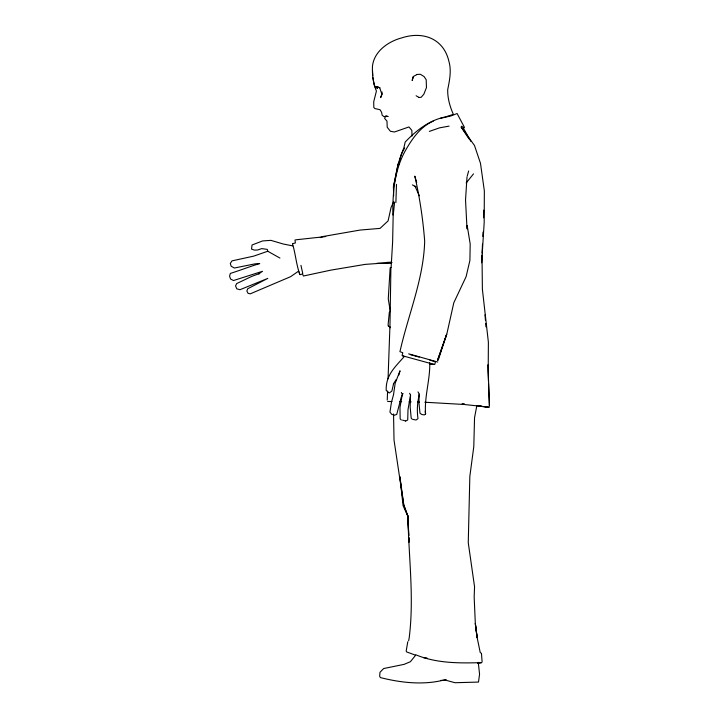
<?xml version="1.0" encoding="UTF-8"?>
<svg xmlns="http://www.w3.org/2000/svg" width="719" height="719" viewBox="0 0 719 719"><rect width="100%" height="100%" fill="white"/><g stroke="black" fill="none" stroke-linecap="round" stroke-linejoin="round"><path stroke-width="1.08" d="M392.817 215.008C392.637 193.645 394.336 171.122 404.617 152.006C411.367 139.846 420.094 126.733 433.269 121.125M412.023 136.053L411.843 130.382L408.958 126.948L394.452 131.99L390.435 131.289L387.217 127.29L386.984 121.152L384.611 118.392L385.231 117.116M390.911 267.522L389.986 324.629L388.053 378.796M483.536 217.803L483.689 210.128M395.881 202.596L396.502 184.388M387.244 400.07L387.586 391.109M477.749 405.831L488.848 407.475L489.414 405.624L488.201 371.031L488.381 342.181L482.386 289.272L482 255.119M482.098 252.926L482.485 244.145M482.817 236.461L483.015 232.075M391.109 267.522L392.619 242.033L393.167 215.952L394.569 202.372M390.156 267.801L388.278 298.906L390.318 311.489L389.321 312.253L388.071 325.132L388.413 326.156L389.878 327.01M467.008 228.84L465.535 199.918L467.017 176.82M481.658 262.794L484.184 222.638L484.345 190.85L480.481 163.312L474.504 145.508L461.077 126.912L468.932 138.839M393.563 383.811L391.873 391.064L389.24 393.032L386.193 390.444C385.681 375.093 394.902 367.301 404.312 356.453M406.163 651.198L407.772 641.761M476.76 406.046L474.549 417.676L473.794 446.589L469.831 476.472L468.258 542.719L474.558 586.803L474.163 596.968L475.322 623.427L477.119 637.672L475.313 623.436L477.2 637.861L480.256 652.627L481.46 653.31L482.116 661.983M408.635 640.8L409.165 638.032C414.315 597.633 408.59 556.919 407.943 516.404L407.871 515.9L408.752 535.583M398.092 163.725L393.41 186.814L393.661 195.73M393.41 186.814C396.717 173.926 397.616 159.483 404.653 148.006M409.614 393.293L410.531 395.073L407.997 409.722L407.718 419.977L405.597 421.136M402.065 355.465L402.793 352.75L399.908 351.636L400.231 350.441C408.491 313.996 423.626 278.936 424.677 241.135C422.97 219.268 419.734 197.518 414.809 176.137L416.687 182.446M302.951 274.748L303.382 276.024L330.704 270.164L365.135 264.385L392.017 262.453M467.287 175.912L468.644 170.969M398.883 374.976L400.034 370.779L395.18 383.218L393.509 394.74L391.451 402.343L389.941 412.086L391.693 414.315L394.398 415.205L396.735 414.468L401.112 397.643L403.017 393.455M413.344 76.484L412.149 80.438L413.434 76.439L416.741 74.677M438.257 360.129L446.652 334.272L437.503 360.345L446.796 334.155L453.797 302.78L466.11 276.644L469.902 260.476L470.19 243.966L467.206 225.649L467.323 228.642M393.787 201.446L391.064 207.476L388.098 220.868L380.081 228.381L360.039 230.071L323.298 236.461L320.27 237.621M393.383 383.991L396.052 379.668M466.155 182.994L473.488 173.89M298.52 271.18L290.566 276.698L250.257 293.837L248.073 293.334L246.869 291.033L247.74 288.732L267.783 278.406L239.975 289.712L236.785 288.822L235.553 285.901L236.659 283.583L251.74 276.393L259.559 273.499L258.696 273.876L262.525 271.288L233.477 280.536L230.538 278.999L229.586 276.123L230.359 273.409C240.254 270.326 249.808 266.533 259.739 263.558L255.029 263.855L234.385 268.025L231.159 266.246L230.305 263.433L232.012 260.862L253.726 256.126L267.765 251.246L279.952 258.076M388.251 116.487L385.168 116.343L387.083 116.11M429.342 131.406L439.588 127.838L449.087 126.122M446.05 116.73L449.609 115.552M450.498 115.256L453.365 114.375C449.932 106.592 447.506 98.269 447.703 89.686C449.573 80.267 451.613 70.786 448.899 61.286C443.56 38.341 422.691 30.971 401.678 37.909C388.269 41.432 374.105 51.364 372.469 66.121C372.118 74.641 373.125 83.224 376.423 91.043L373.7 101.846L373.817 107.437L374.851 108.542L380.036 109.728L381.6 112.29L382.14 115.157L383.937 116.649L386.858 116.271M437.772 362.034L408.644 353.847M302.501 274.029L299.967 274.667C296.291 265.041 295.626 254.095 292.588 244.145M445.16 117.017C429.324 120.109 416.067 130.642 405.183 142.047L403.898 147.746L401.139 154.765L398.91 163.303L399.306 164.444M292.642 243.615L295.374 242.977L295.006 240.056L296.219 239.769L325.761 236.56M440.63 118.258L450.777 115.993L457.113 113.521L464.465 127.416L463.485 128.324L470.891 141.418M446.077 679.473C424.695 685.45 401.66 682.96 380.378 677.577L379.659 676.246L379.992 672.292L383.658 668.535L404.087 664.365L410.423 661.696L415.942 654.847C436.748 663.448 459.558 663.269 481.685 662.621L477.452 663.529M429.836 364.111L434.806 364.353L435.444 361.819L429.827 360.111M418.728 97.541L421.172 97.272L423.824 94.252L426.466 87.565L426.196 79.746L424.129 76.609L420.399 74.282L416.822 74.461M386.687 262.399L391.091 262.21M440.738 680.408L445.888 680.246L455.028 682.726L478.495 682.07L479.564 674.215L478.27 662.361M376.936 263.271L391.361 263.145M387.631 401.472L391.945 401.526M399.503 401.624L401.66 401.651M462.119 403.719L464.285 403.745M424.821 402.236L464.186 404.482L487.949 407.053L484.759 406.621M409.066 401.84L411.16 401.903M417.46 402.092L419.554 402.155M423.653 657.723L426.942 657.993M479.447 405.911L481.577 406.199M413.039 419.42L416.085 420.013L417.991 418.638C416.777 410.549 417.362 402.182 419.384 394.264L417.982 391.9M292.84 245.898L283.331 244.029L270.892 240.362L262.642 240.928L252.072 244.972L251.515 249.053L254.463 250.122L257.645 249.987L261.797 248.603L267.306 249.403L267.765 251.246M402.577 420.148L405.444 420.912M410.297 354.647L419.222 357.073M434.15 364.452L402.523 355.77L404.096 356.507M406.514 651.872L415.519 655.162M379.875 87.763L376.298 86.487L379.713 87.745L381.915 94.333L380.648 97.595L382.113 93.892L382.05 91.987M486.817 406.738L488.848 407.475M418.746 97.263L416.112 95.762M388.413 326.156L389.923 326.866L390.049 327.846M412.382 184.873L416.148 186.985M461.661 126.185L463.189 127.371M412.239 419.195L411.196 418.143L410.163 406.954L410.531 395.073M401.319 420.04L400.159 418.809L399.989 407.439L402.298 394.416L401.337 392.457M414.926 186.032L419.321 195.775M375.839 88.608L374.186 84.887L372.909 77.58M300.946 265.356L302.771 273.535M299.158 272.079L299.571 274.182M419.078 394.192L418.997 403.494L420.013 413.308L421.828 414.495L424.309 414.917L425.549 414C424.246 396.663 430.196 379.839 429.764 362.565M425.262 411.16L425.549 414L425.432 411.924M485.019 314.832L485.442 320.288M485.693 323.568L485.945 326.839M372.514 70.678L372.793 75.612M408.85 537.776L409.039 542.144L408.85 537.668M408.752 535.43L407.943 516.404L403.988 505.601L407.925 516.296L403.062 505.628L399.917 476.715L403.853 505.601L394.021 440.073L393.545 413.955M488.462 381.322L487.841 364.839M488.543 383.524L489.414 405.624M377.529 88.113L374.644 86.316L377.529 88.113"/></g></svg>
